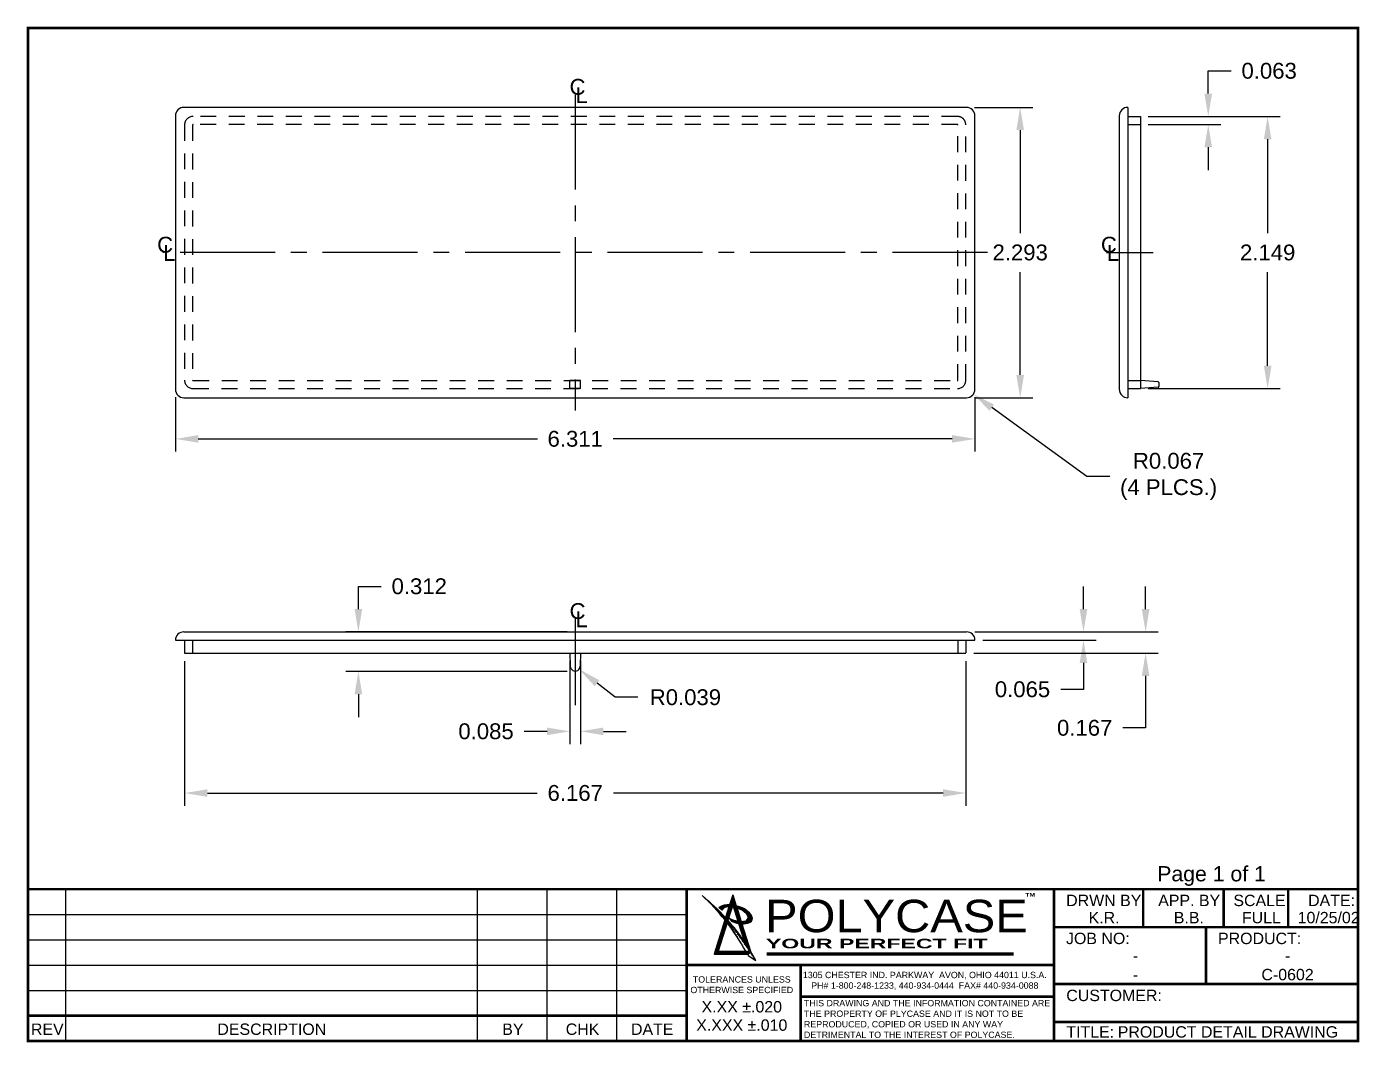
# Model space of a CAD drawing. Extents: x -16.3 to 14.4, y 0 to 67.8.
# Drawn here: x -0.01 to 10.51, y -0.01 to 8.01 of the extents above; entities that cross this region are included whole.
import ezdxf
from ezdxf.enums import TextEntityAlignment as Align

# ---------------------------------------------------------------- set-up
doc = ezdxf.new("R2010")
doc.units = 0
doc.header["$MEASUREMENT"] = 0
doc.header["$PDMODE"] = 34
doc.header["$PDSIZE"] = 0.005
doc.linetypes.add('CENTER2', pattern=[1.125, 0.75, -0.125, 0.125, -0.125])
doc.linetypes.add('HIDDEN2', pattern=[0.1875, 0.125, -0.0625])
doc.layers.get('0').update_dxf_attribs({"linetype": 'CONTINUOUS'})
doc.layers.get('DEFPOINTS').update_dxf_attribs({"linetype": 'CONTINUOUS'})
doc.layers.add('C0602', color=14, linetype='CONTINUOUS')
doc.styles.add('ROMANS', font='romab___.ttf', dxfattribs={"height": 0.125})
doc.styles.add('SANSSERIFBOLDOBLIQUE', font='sasbo___.pfb', dxfattribs={"width": 1.075, "height": 0.125})
doc.styles.get("Standard").update_dxf_attribs({"font": 'ARIAL.TTF'})
doc.dimstyles.get("Standard").update_dxf_attribs({"dimtxt": 0.125, "dimasz": 0.18, "dimexe": 0.1, "dimexo": 0.0625, "dimgap": 0.09, "dimtad": 0, "dimtih": 1, "dimtoh": 1, "dimdec": 3, "dimzin": 0, "dimtxsty": 'STANDARD', "dimcen": 0.03, "dimclrd": 1, "dimclre": 1, "dimclrt": 4, "dimaunit": 1, "dimazin": 3, "dimtfac": 1, "dimtdec": 1, "dimtofl": 0, "dimtmove": 0, "dimatfit": 3, "dimtolj": 1, "dimtzin": 0})
doc.dimstyles.new('STANDARD$4', dxfattribs={"dimtxt": 0.125, "dimasz": 0.18, "dimexe": 0.1, "dimexo": 0.0625, "dimgap": 0.09, "dimtad": 0, "dimtih": 1, "dimtoh": 1, "dimdec": 3, "dimzin": 0, "dimtxsty": 'STANDARD', "dimcen": 0, "dimclrd": 1, "dimclre": 1, "dimclrt": 4, "dimaunit": 1, "dimazin": 3, "dimtfac": 1, "dimtdec": 1, "dimtofl": 0, "dimtmove": 0, "dimatfit": 3, "dimtolj": 1, "dimtzin": 0})
pattern_1 = [(45, (-3.289467215457913, -3.001277648028758), (-0.004010623720622011, 0.00401062372062201), []), (135, (-3.289467215457913, -3.001277648028758), (-0.004010623720622011, -0.00401062372062201), [])]

# ---------------------------------------------------------------- blocks, each defined once
blk = doc.blocks.new('REVGRID')
at = {"color": 14}
for p, q in [((-5.199999999999999, 0.9999999999999964), (0, 0.999999999999985)), ((-5.199999999999999, 0.7999999999999964), (0, 0.799999999999985)), ((-5.199999999999999, 0.5999999999999965), (0, 0.5999999999999849)), ((-5.199999999999999, 0.3999999999999975), (0, 0.3999999999999889))]:
    blk.add_line(p, q, dxfattribs=at)
at = {"color": 14, "const_width": 0.02}
for points in [[(-5.199999999999999, 2.260827159164536e-15), (-5.199999999999999, 1.199999999999998), (0, 1.199999999999986)], [(-5.199999999999999, 0.199999999999998), (0, 0.1999999999999864)]]:
    blk.add_lwpolyline(points, dxfattribs=at)
at = {"color": 14}
for points in [[(-4.899999999999999, -8.751197466336236e-15), (-4.899999999999999, 1.199999999999994)], [(-1.650000000000002, -1.603535960995754e-14), (-1.650000000000002, 1.19999999999998)], [(-1.100000000000001, -1.069023973997169e-14), (-1.100000000000001, 1.199999999999985)], [(-0.5500000000000007, -5.345119869985847e-15), (-0.5500000000000007, 1.19999999999999)]]:
    blk.add_lwpolyline(points, dxfattribs=at)
at = {"color": 4}
for s, p in [('REV', (-5.047008019468714, 0.04879712905270415)), ('DESCRIPTION', (-3.275000000000001, 0.04879712905270903)), ('BY', (-1.372008019468716, 0.04879712905268965)), ('CHK', (-0.8220080194687149, 0.04879712905269499)), ('DATE', (-0.2720080194687142, 0.04879712905270033))]:
    blk.add_text(s, height=0.09, dxfattribs=at).set_placement(p, align=Align.CENTER)
blk = doc.blocks.new('POLYCASELOGO')
h = blk.add_hatch()
h.set_pattern_fill('ANSI37', color=5, scale=0.04537502767423113, style=0)
h.set_pattern_definition(pattern_1)
edge = h.paths.add_edge_path()
edge.add_line((0.242103905929854, 0.3745990803766492), (0.2364303266177767, 0.3565600076920994))
edge.add_arc((-1.139045076030751, -0.7417938831336617), 1.760202787403547, 38.60830081639222, 47.20214679696134)
edge.add_arc((-1.00428210226392, -0.7579618759779727), 1.684093940752742, 42.26066816546859, 50.942695558213074, ccw=False)
h = blk.add_hatch()
h.set_pattern_fill('ANSI37', color=5, scale=0.04537502767423113, style=0)
h.set_pattern_definition(pattern_1)
h.paths.add_polyline_path([(0.2988611570693607, 0.5550580327176515), (0.3265929222653323, 0.4668852408125268), (0.3323589335387709, 0.4485522818918408), (0.3647966485473173, 0.3454169828903062), (0.3706002871579663, 0.3269643883333746), (0.3444315302060073, 0.329508059785395), (0.3387660844240354, 0.3475212720152516), (0.2988611570693607, 0.4743984769378056), (0.260867837046721, 0.3535992030196624), (0.254542153127181, 0.3334867720960002), (0.2364303266177767, 0.3565600076920994), (0.242103905929854, 0.3745990803766492), (0.2689368903660245, 0.4599142103788427), (0.2739367623135447, 0.4758112391350586)])
h = blk.add_hatch()
h.set_pattern_fill('ANSI37', color=5, scale=0.04537502767423113, style=0)
h.set_pattern_definition(pattern_1)
edge = h.paths.add_edge_path()
edge.add_line((0.2739367623135447, 0.4758112391350586), (0.2689368903660245, 0.4599142103788425))
edge.add_arc((0.261484399686907, 0.4001510777290509), 0.0602260046943093, 82.89188209876457, 145.8760929220745)
edge.add_line((0.2116277271373637, 0.4339369304447462), (0.1901760796845497, 0.4553973803790767))
edge.add_arc((0.2578538046943688, 0.3597543333174436), 0.1171659801893835, 82.11030206126168, 125.2835062629928, ccw=False)
h = blk.add_hatch()
h.set_pattern_fill('ANSI37', color=5, scale=0.04537502767423113, style=0)
h.set_pattern_definition(pattern_1)
edge = h.paths.add_edge_path()
edge.add_arc((0.2931730151761709, 0.2945838597867372), 0.1588767169960905, 44.89452214437227, 75.72101642693887)
edge.add_line((0.3323589335387709, 0.4485522818918408), (0.3265929222653341, 0.4668852408125281))
edge.add_arc((0.2969666889642948, 0.2837087256641109), 0.1855568629868643, 38.7885846986909, 80.81276779743712, ccw=False)
edge.add_arc((0.391360930001218, 0.3614695140686965), 0.06328420656278964, 6.40177956177962, 37.44986261357258, ccw=False)
edge.add_arc((0.4168553866870788, 0.3701236067504183), 0.03742926284571501, 284.5083814713476, 357.5532058373056, ccw=False)
edge.add_arc((0.3842397376361806, 0.451177177154813), 0.1245798445307902, 266.51028920913245, 289.6986390132053, ccw=False)
edge.add_arc((0.3785106583832878, 0.5442257936888897), 0.2174053638482186, 267.91481248605487, 269.5113822968288, ccw=False)
edge.add_line((0.3706002871579663, 0.3269643883333746), (0.3647966485473173, 0.345416982890306))
edge.add_arc((0.368138231815232, 0.5488074975796167), 0.2034179629342476, 269.0587496435968, 275.3152451116762)
edge.add_arc((0.3887432458373095, 0.3774800182460609), 0.03126545254920601, 266.7706331822097, 394.9895392417837)
edge.add_arc((0.3624406169004164, 0.364725498726969), 0.06030610237853795, 30.58307632047513, 44.13489854844379)
h = blk.add_hatch()
h.set_pattern_fill('ANSI37', color=5, scale=0.04537502767423113, style=0)
h.set_pattern_definition(pattern_1)
h.paths.add_polyline_path([(0.1843723433461602, 0.1103827615101878), (0.4011201161180544, 0.1103827615101878), (0.4142638285818254, 0.08618274675059645), (0.15139231712811, 0.08618274675059645), (0.2364303266177767, 0.3565600076920994), (0.254542153127181, 0.3334867720960002)])
h = blk.add_hatch()
h.set_pattern_fill('ANSI37', color=5, scale=0.04537502767423113, style=0)
h.set_pattern_definition(pattern_1)
edge = h.paths.add_edge_path()
edge.add_line((0.3444315302060073, 0.329508059785395), (0.3706002871579646, 0.3269643883333757))
edge.add_arc((-1.00428210226392, -0.7579618759779727), 1.684093940752742, 34.18447411692975, 41.30254825040066)
edge.add_arc((-1.139045076030751, -0.7417938831336617), 1.760202787403547, 28.95584779356306, 37.65348787016843)
edge.add_line((0.3444315302060073, 0.329508059785395), (0.3888557381376909, 0.1882618602077355))
edge.add_line((0.3706002871579663, 0.3269643883333746), (0.4387571520870335, 0.1102605100973615))
edge.add_line((0.254542153127181, 0.3334867720960002), (0.2608678370467192, 0.3535992030196624))
edge.add_arc((-1.00428210226392, -0.7579618759779727), 1.684093940752742, 28.16790426947594, 31.0385927564772)
edge.add_line((0.4198612308673102, 0.07559524029327669), (0.4803612677662858, 0.03702646677018029))
edge.add_arc((-1.139045076030751, -0.7417938831336617), 1.760202787403547, 27.66959516185725, 28.05942494817616)
edge.add_line((0.4011201161180544, 0.1103827615101878), (0.4142638285818254, 0.08618274675059734))
h = blk.add_hatch()
h.set_pattern_fill('ANSI37', color=5, scale=0.04537502767423113, style=0)
h.set_pattern_definition(pattern_1)
edge = h.paths.add_edge_path()
edge.add_arc((0.368138231815232, 0.5488074975796167), 0.2034179629342476, 241.2725538880669, 261.6978642764232)
edge.add_line((0.3387660844240354, 0.3475212720152516), (0.3444315302060073, 0.3295080597853945))
edge.add_arc((0.3785106583832878, 0.5442257936888897), 0.2174053638482186, 245.8145822050117, 260.98147190820043, ccw=False)
edge.add_line((0.2894416637327222, 0.3459033128101137), (0.2703666862890426, 0.3704270263117728))
at = {"color": 5}
for p, q in [((0.2988611570693607, 0.5550580327176551), (0.2739367623135447, 0.4758112391350604)), ((0.2988611570693607, 0.5550580327176551), (0.3265929222653288, 0.4668852408125286)), ((0.2689368903660263, 0.4599142103788427), (0.242103905929854, 0.374599080376651)), ((0.2988611570693607, 0.4743984769378056), (0.2608678370467192, 0.3535992030196642)), ((0.2988611570693607, 0.4743984769378056), (0.3387660844240354, 0.3475212720152516)), ((0.3323589335387691, 0.4485522818918408), (0.3647966485473173, 0.3454169828903062)), ((0.236430326617775, 0.3565600076921012), (0.15139231712811, 0.08618274675059823)), ((0.254542153127181, 0.333486772096002), (0.1843723433461602, 0.1103827615101896)), ((0.3444315302060073, 0.329508059785395), (0.3888557381376909, 0.1882618602077368)), ((0.3706002871579646, 0.3269643883333746), (0.4387571520870335, 0.1102605100973619)), ((0.1843723433461602, 0.1103827615101896), (0.4011201161180544, 0.1103827615101896)), ((0.4011201161180526, 0.1103827615101896), (0.4142638285818254, 0.08618274675059823)), ((0.15139231712811, 0.08618274675059823), (0.4142638285818254, 0.08618274675059823)), ((0.4198612308673102, 0.07559524029327847), (0.4803612677662858, 0.03702646677018073))]:
    blk.add_line(p, q, dxfattribs=at)
at = {"color": 5, "linetype": 'CONTINUOUS'}
for p, q in [((0.2116277271373619, 0.4339369304447498), (0.190176079684548, 0.4553973803790772)), ((0.2703666862890408, 0.3704270263117717), (0.2894416637327204, 0.3459033128101137))]:
    blk.add_line(p, q, dxfattribs=at)
at = {"color": 5, "const_width": 0.02837043658800937}
blk.add_lwpolyline([(0.5653711824815968, 0.0874383236000913), (2.515371182481596, 0.0874383236000913)], dxfattribs=at)
at = {"color": 5}
for centre, radius, start, end in [((-1.139045076030751, -0.7417938831336599), 1.760202787403547, 38.60830081639222, 47.20214679696134), ((-1.00428210226392, -0.7579618759779709), 1.684093940752742, 42.26066816546867, 50.94269555821311), ((-1.139045076030751, -0.7417938831336599), 1.760202787403547, 28.95584779356306, 37.65348787016843), ((-1.00428210226392, -0.7579618759779709), 1.684093940752742, 34.18447411692975, 41.30254825040066), ((-1.00428210226392, -0.7579618759779709), 1.684093940752742, 28.16790426947594, 31.0385927564772), ((-1.139045076030751, -0.7417938831336599), 1.760202787403547, 27.66959516185725, 28.05942494817616)]:
    blk.add_arc(centre, radius, start, end, dxfattribs=at)
at = {"color": 5, "linetype": 'CONTINUOUS'}
for centre, radius, start, end in [((0.2578538046943688, 0.3597543333174453), 0.1171659801893835, 82.1103020612617, 125.2835062629928), ((0.2614843996869052, 0.4001510777290544), 0.0602260046943093, 82.89188209876457, 145.8760929220745), ((0.296966688964293, 0.2837087256641126), 0.1855568629868643, 38.78858469869091, 80.81276779743709), ((0.2931730151761673, 0.294583859786739), 0.1588767169960905, 44.89452214437227, 75.72101642693887), ((0.368138231815232, 0.5488074975796184), 0.2034179629342476, 241.2725538880669, 261.6978642764232), ((0.3785106583832878, 0.5442257936888932), 0.2174053638482186, 245.8145822050117, 260.9814719082004), ((0.368138231815232, 0.5488074975796184), 0.2034179629342476, 269.0587496435968, 275.3152451116762), ((0.3785106583832878, 0.5442257936888932), 0.2174053638482186, 267.9148124860549, 269.5113822968288), ((0.3842397376361806, 0.451177177154813), 0.1245798445307902, 266.5102892091325, 289.6986390132053), ((0.3887432458373095, 0.3774800182460627), 0.03126545254920601, 266.7706331822097, 34.98953924178367), ((0.3624406169004164, 0.3647254987269708), 0.06030610237853795, 30.58307632047513, 44.13489854844379), ((0.416855386687077, 0.3701236067504201), 0.03742926284571501, 284.5083814713477, 357.5532058373056), ((0.391360930001218, 0.3614695140686965), 0.06328420656278964, 6.401779561779608, 37.44986261357258)]:
    blk.add_arc(centre, radius, start, end, dxfattribs=at)
at = {"color": 5, "style": 'ROMANS'}
for s, height, width, p in [('TM', 0.02837043658800937, 1.4, (2.608221457526556, 0.5412305374466282)), ('YOUR PERFECT FIT', 0.075654497568025, 1.8, (0.5605156599830234, 0.1323139789410757))]:
    blk.add_text(s, height=height, dxfattribs=dict(at, width=width)).set_placement(p)
at = {"color": 5, "linetype": 'CONTINUOUS', "style": 'SANSSERIFBOLDOBLIQUE', "width": 1.075}
blk.add_text('POLYCASE', height=0.2560714469563737, dxfattribs=at).set_placement((0.5543786009275298, 0.2596875577735744))
blk = doc.blocks.new('TITLEBLK')
at = {"color": 14, "const_width": 0.02}
for points in [[(-5.300000000000001, 1.199999999999999), (-1.77635683940025e-15, 1.199999999999999)], [(-2.4, -4.85722573273506e-17), (-2.4, 1.199999999999999)], [(-1.696920455791686, 0.9000000000000005), (-1.696920455791686, 1.199999999999999)], [(-1.061094862898864, 0.9000000000000005), (-1.061094862898864, 1.199999999999999)], [(-0.5514636739491809, 0.9000000000000005), (-0.5514636739491809, 1.199999999999999)], [(-2.4, 0.9000000000000005), (-1.77635683940025e-15, 0.9000000000000005)], [(-1.200000000000001, 0.4499999999999997), (-1.200000000000001, 0.9000000000000005)], [(-5.300000000000001, 0.5999999999999996), (-2.4, 0.5999999999999996)], [(-4.4, 1.963490134371249e-16), (-4.4, 0.5999999999999996)], [(-2.4, 0.4499999999999997), (-1.77635683940025e-15, 0.4499999999999997)], [(-4.4, 0.3499999999999996), (-2.4, 0.3499999999999996)], [(-2.4, 0.149999999999999), (-1.77635683940025e-15, 0.149999999999999)]]:
    blk.add_lwpolyline(points, dxfattribs=at)
at = {"color": 14}
blk.add_lwpolyline([(-5.300000000000001, 3.065635852811387e-16, 0.02, 0.02, 0), (-5.300000000000001, 1.2, 0.02, 0.02, 0)], format="xyseb", dxfattribs=at)
blk.add_blockref('POLYCASELOGO', (-5.234970677598698, 0.5999999999999995))
at = {"color": 4}
for s, p in [('DRWN BY', (-2.304227624677978, 1.065703165605704)), ('APP. BY', (-1.577711282463071, 1.065703165605704)), ('JOB NO:', (-2.305458981304664, 0.7657031656057035)), ('PRODUCT:', (-1.105458981304665, 0.7657031656057035)), ('CUSTOMER:', (-2.303074675751724, 0.3157031656057045)), ('TITLE:', (-2.303074675751724, 0.02737237064965315))]:
    blk.add_text(s, height=0.09, dxfattribs=at).set_placement(p)
for s, p in [('SCALE:', (-0.7605527029843557, 1.065703165605704)), ('DATE:', (-0.2093672737520293, 1.065703165605704))]:
    blk.add_text(s, height=0.09, dxfattribs=at).set_placement(p, align=Align.CENTER)
at = {"char_height": 0.05}
for s, insert, width, attachment_point in [('{\\C4;1305 CHESTER IND. PARKWAY  AVON, OHIO 44011 U.S.A.\\PPH# 1-800-248-1233, 440-934-0444  FAX# 440-934-0088}', (-3.420035318937893, 0.4756805368882858), 2, 5), ('\\C4;TOLERANCES UNLESS\\POTHERWISE SPECIFIED', (-4.864869884348966, 0.4448402454957233), 1.242, 5), ('\\C4;THIS DRAWING AND THE INFORMATION CONTAINED ARE THE PROPERTY OF PLYCASE AND IT IS NOT TO BE REPRODUCED, COPIED OR USED IN ANY WAY DETRIMENTAL TO THE INTEREST OF POLYCASE.', (-4.374358606929242, 0.3247194075175938), 2, 1)]:
    blk.add_mtext(s, dxfattribs=dict(at, insert=insert, width=width, attachment_point=attachment_point))
at = {"color": 4, "flags": 8}
for tag, height, p in [('PAGES', 0.12, (-1.156688840678068, 1.321252546324117)), ('DRWN_BY', 0.09, (-2.00514906857391, 0.9750000000000002)), ('APPRV_BY', 0.09, (-1.335696500023342, 0.9750000000000002)), ('SCALE', 0.09, (-0.7629681091020899, 0.9750000000000002)), ('DATE', 0.09, (-0.2324206776526587, 0.9750000000000002)), ('JOB_NUMBER', 0.09, (-1.756688840678068, 0.6749999999999997)), ('PRODUCT', 0.09, (-0.5566888406780688, 0.6749999999999997)), ('JOB_NUMBER', 0.09, (-1.756688840678068, 0.5249999999999998)), ('PRODUCT', 0.09, (-0.5566888406780688, 0.5249999999999998))]:
    blk.add_attdef(tag, text='', height=height, dxfattribs=at).set_placement(p, align=Align.MIDDLE_CENTER)
for p in [(-4.864869884348966, 0.226026458281394), (-4.864869884348966, 0.08144937779026208)]:
    blk.add_attdef('TOLERANCE', text='', height=0.09, dxfattribs=at).set_placement(p, align=Align.CENTER)
for tag, p in [('CUSTOMER_NAME', (-2.299397734766416, 0.1965997167108784)), ('DRAWING_TITLE', (-1.896803912600209, 0.02737237064965315))]:
    blk.add_attdef(tag, p, '', height=0.09, dxfattribs=at)
blk = doc.blocks.new('CL')
at = {"color": 4}
for s, p in [('C', (-0.04464878468408173, -0.0006419411893219262)), ('L', (0.002336054786187702, -0.06580930262576601))]:
    blk.add_text(s, height=0.125, dxfattribs=at).set_placement(p)
blk = doc.blocks.new('*D5')
at = {"layer": 'C0602', "color": 1}
for p, q in [((1.164662314686794, 5.084324420009288), (1.164662314686794, 4.654859494128091)), ((7.475662314686793, 5.084324420009288), (7.475662314686793, 4.654859494128091)), ((1.344662314686794, 4.754859494128091), (4.021473706228404, 4.754859494128091)), ((7.295662314686793, 4.754859494128091), (4.618850923145184, 4.754859494128091))]:
    blk.add_line(p, q, dxfattribs=at)
for points in [[(1.344662314686794, 4.784859494128091), (1.344662314686794, 4.724859494128091), (1.164662314686794, 4.754859494128091)], [(7.295662314686793, 4.784859494128091), (7.295662314686793, 4.724859494128091), (7.475662314686793, 4.754859494128091)]]:
    blk.add_solid(points, dxfattribs=at)
at = {"layer": 'DEFPOINTS', "color": 0}
for p in [(1.164662314686794, 5.146824420009288), (7.475662314686793, 5.146824420009288), (7.475662314686793, 4.754859494128091)]:
    blk.add_point(p, dxfattribs=at)
at = {"layer": 'C0602', "color": 4, "insert": (4.320162314686794, 4.754859494128091), "char_height": 0.125, "attachment_point": 5}
blk.add_mtext('\\A1;6.311', dxfattribs=at)
blk = doc.blocks.new('*D6')
at = {"layer": 'C0602', "color": 1}
for p, q in [((7.471162314686794, 7.372824420009287), (7.932790164199097, 7.372824420009287)), ((7.832790164199097, 7.192824420009288), (7.832790164199097, 6.380188676489506)), ((7.832790164199096, 5.259824420009288), (7.832790164199097, 6.07246016352907)), ((7.471162314686792, 5.079824420009288), (7.932790164199096, 5.079824420009288))]:
    blk.add_line(p, q, dxfattribs=at)
for points in [[(7.802790164199097, 7.192824420009288), (7.862790164199097, 7.192824420009288), (7.832790164199097, 7.372824420009287)], [(7.802790164199096, 5.259824420009288), (7.862790164199096, 5.259824420009288), (7.832790164199096, 5.079824420009288)]]:
    blk.add_solid(points, dxfattribs=at)
at = {"layer": 'DEFPOINTS', "color": 0}
for p in [(7.408662314686794, 7.372824420009287), (7.408662314686792, 5.079824420009288), (7.832790164199096, 5.079824420009288)]:
    blk.add_point(p, dxfattribs=at)
at = {"layer": 'C0602', "color": 4, "insert": (7.832790164199095, 6.226324420009289), "char_height": 0.125, "attachment_point": 5}
blk.add_mtext('\\A1;2.293', dxfattribs=at)
blk = doc.blocks.new('*D7')
at = {"layer": 'C0602', "color": 1}
for p, q in [((8.84405047978498, 7.300824420009288), (9.886229214632577, 7.300824420009288)), ((9.786229214632577, 7.120824420009289), (9.786229214632577, 6.380146043474499)), ((9.786229214632577, 5.331824420009287), (9.786229214632577, 6.072502796544076)), ((8.84405047978498, 5.151824420009287), (9.886229214632577, 5.151824420009287))]:
    blk.add_line(p, q, dxfattribs=at)
for points in [[(9.756229214632578, 7.120824420009289), (9.816229214632576, 7.120824420009289), (9.786229214632577, 7.300824420009288)], [(9.756229214632578, 5.331824420009287), (9.816229214632576, 5.331824420009287), (9.786229214632577, 5.151824420009287)]]:
    blk.add_solid(points, dxfattribs=at)
at = {"layer": 'DEFPOINTS', "color": 0}
for p in [(8.78155047978498, 7.300824420009288), (8.78155047978498, 5.151824420009287), (9.786229214632577, 5.151824420009287)]:
    blk.add_point(p, dxfattribs=at)
at = {"layer": 'C0602', "color": 4, "insert": (9.786229214632575, 6.226324420009289), "char_height": 0.125, "attachment_point": 5}
blk.add_mtext('\\A1;2.149', dxfattribs=at)
blk = doc.blocks.new('*D8')
at = {"layer": 'C0602', "color": 1}
for p, q in [((9.317192693819095, 7.480824420009288), (9.317192693819095, 7.660824420009289)), ((9.317192693819095, 7.660824420009289), (9.497192693819095, 7.660824420009289)), ((8.84405047978498, 7.300824420009288), (9.417192693819095, 7.300824420009288)), ((8.84405047978498, 7.237824420009285), (9.417192693819095, 7.237824420009285)), ((9.317192693819095, 7.057824420009285), (9.317192693819095, 6.877824420009285))]:
    blk.add_line(p, q, dxfattribs=at)
for points in [[(9.287192693819096, 7.480824420009288), (9.347192693819094, 7.480824420009288), (9.317192693819095, 7.300824420009288)], [(9.287192693819096, 7.057824420009285), (9.347192693819094, 7.057824420009285), (9.317192693819095, 7.237824420009285)]]:
    blk.add_solid(points, dxfattribs=at)
at = {"layer": 'DEFPOINTS', "color": 0}
for p in [(8.78155047978498, 7.300824420009288), (9.317192693819095, 7.300824420009288), (8.78155047978498, 7.237824420009285)]:
    blk.add_point(p, dxfattribs=at)
at = {"layer": 'C0602', "color": 4, "insert": (9.798098219057838, 7.660824420009289), "char_height": 0.125, "attachment_point": 5}
blk.add_mtext('\\A1;0.063', dxfattribs=at)
blk = doc.blocks.new('*D9')
at = {"layer": 'C0602', "color": 1}
for p, q in [((1.236662314686794, 3.000988457861459), (1.236662314686794, 1.858559864362709)), ((7.403662314686792, 3.000988457861459), (7.403662314686792, 1.858559864362709)), ((1.416662314686794, 1.958559864362709), (4.018915725327993, 1.958559864362709)), ((7.223662314686792, 1.958559864362709), (4.621408904045593, 1.958559864362709))]:
    blk.add_line(p, q, dxfattribs=at)
for points in [[(1.416662314686794, 1.988559864362709), (1.416662314686794, 1.928559864362709), (1.236662314686794, 1.958559864362709)], [(7.223662314686792, 1.988559864362709), (7.223662314686792, 1.928559864362709), (7.403662314686792, 1.958559864362709)]]:
    blk.add_solid(points, dxfattribs=at)
at = {"layer": 'DEFPOINTS', "color": 0}
for p in [(1.236662314686794, 3.063488457861459), (7.403662314686792, 3.063488457861459), (1.236662314686794, 1.958559864362709)]:
    blk.add_point(p, dxfattribs=at)
at = {"layer": 'C0602', "color": 4, "insert": (4.320162314686793, 1.958559864362709), "char_height": 0.125, "attachment_point": 5}
blk.add_mtext('\\A1;6.167', dxfattribs=at)
blk = doc.blocks.new('*D10')
at = {"layer": 'C0602', "color": 1}
for p, q in [((4.277662314686792, 3.003988457861459), (4.277662314686792, 2.345540743845782)), ((4.362662314686793, 3.003988457861459), (4.362662314686793, 2.345540743845782)), ((4.097662314686793, 2.445540743845783), (3.917662314686793, 2.445540743845783)), ((4.542662314686793, 2.445540743845783), (4.722662314686794, 2.445540743845783))]:
    blk.add_line(p, q, dxfattribs=at)
for points in [[(4.097662314686793, 2.475540743845782), (4.097662314686793, 2.415540743845783), (4.277662314686792, 2.445540743845783)], [(4.542662314686793, 2.475540743845782), (4.542662314686793, 2.415540743845783), (4.362662314686793, 2.445540743845783)]]:
    blk.add_solid(points, dxfattribs=at)
at = {"layer": 'DEFPOINTS', "color": 0}
for p in [(4.277662314686792, 3.066488457861459), (4.362662314686793, 3.066488457861459), (4.277662314686792, 2.445540743845783)]:
    blk.add_point(p, dxfattribs=at)
at = {"layer": 'C0602', "color": 4, "insert": (3.616287826282973, 2.445540743845783), "char_height": 0.125, "attachment_point": 5}
blk.add_mtext('\\A1;0.085', dxfattribs=at)
blk = doc.blocks.new('*D11')
at = {"layer": 'C0602', "color": 1}
for p, q in [((4.634352791072356, 2.714550773582264), (4.492612726537516, 2.825500104836037)), ((4.814352791072356, 2.714550773582264), (4.634352791072356, 2.714550773582264))]:
    blk.add_line(p, q, dxfattribs=at)
blk.add_solid([(4.511104281746478, 2.849123448925177), (4.474121171328553, 2.801876760746896), (4.350872662002676, 2.936449436089809)], dxfattribs=at)
at = {"layer": 'DEFPOINTS', "color": 0}
for p in [(4.320162314686796, 2.960488457861457), (4.350872662002676, 2.936449436089809)]:
    blk.add_point(p, dxfattribs=at)
at = {"layer": 'C0602', "color": 4, "insert": (5.190164523678086, 2.714550773582264), "char_height": 0.125, "attachment_point": 5}
blk.add_mtext('\\A1;R0.039', dxfattribs=at)
blk = doc.blocks.new('*D12')
at = {"layer": 'C0602', "color": 1}
for p, q in [((2.608664393226764, 3.410488457861459), (2.608664393226764, 3.590488457861459)), ((2.608664393226764, 3.590488457861459), (2.788664393226764, 3.590488457861459)), ((4.257662314686794, 3.230488457861458), (2.508664393226764, 3.230488457861459)), ((4.257662314686791, 2.918488457861458), (2.508664393226764, 2.918488457861459)), ((2.608664393226764, 2.738488457861459), (2.608664393226764, 2.558488457861459))]:
    blk.add_line(p, q, dxfattribs=at)
for points in [[(2.578664393226764, 3.410488457861459), (2.638664393226764, 3.410488457861459), (2.608664393226764, 3.230488457861459)], [(2.578664393226764, 2.738488457861459), (2.638664393226763, 2.738488457861459), (2.608664393226764, 2.918488457861459)]]:
    blk.add_solid(points, dxfattribs=at)
at = {"layer": 'DEFPOINTS', "color": 0}
for p in [(2.608664393226764, 3.230488457861459), (4.320162314686794, 3.230488457861458), (4.320162314686791, 2.918488457861458)]:
    blk.add_point(p, dxfattribs=at)
at = {"layer": 'C0602', "color": 4, "insert": (3.088930423240406, 3.590488457861459), "char_height": 0.125, "attachment_point": 5}
blk.add_mtext('\\A1;0.312', dxfattribs=at)
blk = doc.blocks.new('*D13')
at = {"layer": 'C0602', "color": 1}
for p, q in [((8.359318707467914, 4.459130949767515), (7.608789284656886, 5.002054962282219)), ((8.539318707467917, 4.459130949767515), (8.359318707467914, 4.459130949767515))]:
    blk.add_line(p, q, dxfattribs=at)
blk.add_solid([(7.626372619603494, 5.026361881711783), (7.591205949710277, 4.977748042852654), (7.462947768079495, 5.10755497196187)], dxfattribs=at)
at = {"layer": 'DEFPOINTS', "color": 0}
for p in [(7.408662314686803, 5.146824420009294), (7.462947768079495, 5.10755497196187)]:
    blk.add_point(p, dxfattribs=at)
at = {"layer": 'C0602', "color": 4, "insert": (9.004190808422896, 4.459130949767515), "char_height": 0.125, "attachment_point": 5}
blk.add_mtext('\\A1;R0.067\\P(4 PLCS.)', dxfattribs=at)
blk = doc.blocks.new('*D14')
at = {"layer": 'C0602', "color": 1}
for p, q in [((8.332338245982196, 3.410673951040002), (8.332338245982196, 3.590673951040002)), ((7.475964691613123, 3.230673951040002), (8.432338245982196, 3.230673951040002)), ((7.53815485158457, 3.165488457861459), (8.432338245982196, 3.165488457861459)), ((8.332338245982196, 2.985488457861459), (8.332338245982196, 2.777334141523438)), ((8.332338245982196, 2.777334141523438), (8.152338245982197, 2.777334141523438))]:
    blk.add_line(p, q, dxfattribs=at)
for points in [[(8.302338245982197, 3.410673951040002), (8.362338245982196, 3.410673951040002), (8.332338245982196, 3.230673951040002)], [(8.302338245982197, 2.985488457861459), (8.362338245982196, 2.985488457861459), (8.332338245982196, 3.165488457861459)]]:
    blk.add_solid(points, dxfattribs=at)
at = {"layer": 'DEFPOINTS', "color": 0}
for p in [(7.413464691613123, 3.230673951040002), (7.47565485158457, 3.165488457861459), (8.332338245982196, 3.230673951040002)]:
    blk.add_point(p, dxfattribs=at)
at = {"layer": 'C0602', "color": 4, "insert": (7.850963757578377, 2.77733414152344), "char_height": 0.125, "attachment_point": 5}
blk.add_mtext('\\A1;0.065', dxfattribs=at)
blk = doc.blocks.new('*D15')
at = {"layer": 'C0602', "color": 1}
for p, q in [((8.82278723945454, 3.410673951040002), (8.82278723945454, 3.590673951040002)), ((7.475964691613123, 3.230673951040002), (8.92278723945454, 3.230673951040002)), ((7.466162314686791, 3.063488457861459), (8.92278723945454, 3.063488457861459)), ((8.82278723945454, 2.883488457861458), (8.82278723945454, 2.472923499886472)), ((8.82278723945454, 2.472923499886472), (8.64278723945454, 2.472923499886472))]:
    blk.add_line(p, q, dxfattribs=at)
for points in [[(8.79278723945454, 3.410673951040002), (8.852787239454539, 3.410673951040002), (8.82278723945454, 3.230673951040002)], [(8.79278723945454, 2.883488457861458), (8.852787239454539, 2.883488457861458), (8.82278723945454, 3.063488457861459)]]:
    blk.add_solid(points, dxfattribs=at)
at = {"layer": 'DEFPOINTS', "color": 0}
for p in [(7.413464691613123, 3.230673951040002), (8.82278723945454, 3.230673951040002), (7.403662314686791, 3.063488457861459)]:
    blk.add_point(p, dxfattribs=at)
at = {"layer": 'C0602', "color": 4, "insert": (8.341881714215795, 2.472923499886473), "char_height": 0.125, "attachment_point": 5}
blk.add_mtext('\\A1;0.167', dxfattribs=at)

msp = doc.modelspace()

# ---------------------------------------------------------------- linework, layer by layer
at = {"color": 14, "const_width": 0.02}
msp.add_lwpolyline([(0, 0), (10.5, -2.567390744445674e-15), (10.5, 7.999999999999997), (-1.720845688168993e-15, 7.999999999999999)], close=True, dxfattribs=at)
at = {"layer": 'C0602', "color": 1, "linetype": 'CENTER2'}
for p, q in [((4.320162314686794, 7.472824420009287), (4.320162314686793, 4.979824420009288)), ((7.575662314686793, 6.226324420009288), (1.064662314686794, 6.226324420009288)), ((8.514550479784981, 6.226324420009288), (8.88155047978498, 6.226324420009288)), ((4.320162314686795, 3.333488457861459), (4.32016231468679, 2.653488457861458))]:
    msp.add_line(p, q, dxfattribs=at)
at = {"layer": 'C0602'}
for p, q in [((8.681550479784981, 7.372824420009287), (8.68255047978498, 7.372824420009287)), ((8.68255047978498, 7.372816956907063), (8.68255047978498, 5.079831883111511)), ((8.614550479784981, 7.305824420009286), (8.614550479784981, 5.146824420009288)), ((8.68255047978498, 7.300824420009287), (8.78155047978498, 7.300824420009287)), ((8.78155047978498, 7.300824420009288), (8.78155047978498, 5.151824420009287)), ((4.362662314686793, 5.214824420009288), (4.277662314686792, 5.214824420009289)), ((8.922912540498213, 5.20456114710819), (8.78155047978498, 5.214824420009288)), ((8.92293422067858, 5.162707464066433), (8.78155047978498, 5.151824420009287)), ((8.92755047978498, 5.19957427313345), (8.92755047978498, 5.167692716610344)), ((4.362662314686793, 5.151824420009286), (4.277662314686792, 5.151824420009287)), ((8.681550479784981, 5.079824420009288), (8.68255047978498, 5.079824420009289)), ((8.68255047978498, 5.151824420009287), (8.78155047978498, 5.151824420009287)), ((1.164669777789017, 3.165488457861458), (7.47565485158457, 3.165488457861459)), ((1.231662314686794, 3.230488457861459), (7.408662314686793, 3.230488457861458)), ((1.236662314686794, 3.165488457861458), (1.236662314686794, 3.063488457861459)), ((7.403662314686791, 3.165488457861458), (7.403662314686792, 3.066488457861459)), ((1.236662314686794, 3.063488457861459), (7.403662314686791, 3.063488457861459)), ((4.277662314686792, 3.066488457861459), (4.281162314686793, 2.960488457861459)), ((4.362662314686793, 3.066488457861459), (4.359162314686793, 2.960488457861459))]:
    msp.add_line(p, q, dxfattribs=at)
at = {"layer": 'C0602', "color": 4, "linetype": 'HIDDEN2'}
for p, q in [((8.68255047978498, 7.237824420009285), (8.78155047978498, 7.237824420009285)), ((4.277662314686792, 5.151824420009286), (4.277662314686792, 5.214824420009289)), ((4.362662314686793, 5.151824420009286), (4.362662314686793, 5.214824420009288)), ((8.68255047978498, 5.214824420009288), (8.78155047978498, 5.214824420009288)), ((1.299662314686794, 3.165488457861458), (1.299662314686794, 3.063488457861459)), ((7.340662314686792, 3.165488457861458), (7.340662314686792, 3.066488457861459))]:
    msp.add_line(p, q, dxfattribs=at)
at = {"layer": 'C0602'}
msp.add_lwpolyline([(1.231662314686794, 7.372824420009287, 0.414213562373095), (1.164662314686794, 7.305824420009286), (1.164662314686794, 5.146824420009288, 0.414213562373095), (1.231662314686794, 5.079824420009288), (7.408662314686793, 5.079824420009288, 0.414213562373095), (7.475662314686793, 5.146824420009288), (7.475662314686794, 7.305824420009287, 0.414213562373095), (7.408662314686794, 7.372824420009287)], format="xyb", close=True, dxfattribs=at)
at = {"layer": 'C0602', "color": 4, "linetype": 'HIDDEN2'}
for points in [[(1.236662314686794, 7.233824420009286), (1.236662314686794, 5.218824420009287, 0.414213562373095), (1.303662314686794, 5.151824420009286), (7.336662314686791, 5.151824420009288, 0.4142135623730945), (7.403662314686791, 5.218824420009288), (7.403662314686794, 7.233824420009287, 0.4142135623730953), (7.336662314686794, 7.300824420009287), (1.303662314686794, 7.300824420009286, 0.414213562373095)], [(1.304662314686794, 5.214824420009288), (7.335662314686791, 5.214824420009288, 0.4142135623730945), (7.340662314686791, 5.219824420009288), (7.340662314686795, 7.232824420009286, 0.4142135623730955), (7.335662314686795, 7.237824420009286), (1.304662314686793, 7.237824420009287, 0.414213562373095), (1.299662314686793, 7.232824420009287), (1.299662314686794, 5.219824420009288, 0.414213562373095)]]:
    msp.add_lwpolyline(points, format="xyb", close=True, dxfattribs=at)
at = {"layer": 'C0602'}
for centre, radius, start, end in [((8.681550479784981, 7.305824420009286), 0.067, 89.14480735832575, 180), ((8.922550479784979, 5.19957427313345), 0.005, 0, 85.84745544416207), ((8.922550479784979, 5.167692716610344), 0.005, 274.401675144935, 0), ((8.681550479784981, 5.146824420009288), 0.067, 180, 270.8551926416743), ((1.229171074167679, 3.166032988975275), 0.06450359485068988, 87.78658728812346, 180.4836894019707), ((7.413464691613123, 3.168414971914292), 0.06225897912570997, 357.3057908236984, 94.42393248620853), ((4.320162314686793, 2.960488457861459), 0.039, 179.9999999999882, 1.174358651617308e-11)]:
    msp.add_arc(centre, radius, start, end, dxfattribs=at)

# ---------------------------------------------------------------- block references
for name, p in [('CL', (4.320162314686794, 7.472824420009287)), ('CL', (1.064662314686794, 6.226324420009288)), ('CL', (8.514550479784981, 6.226324420009288)), ('CL', (4.320162314686795, 3.333488457861459)), ('REVGRID', (5.199999999999999, -2.260827159164536e-15))]:
    msp.add_blockref(name, p)
ref = msp.add_blockref('TITLEBLK', (10.5, -2.567390744445674e-15))
ref.add_attrib('DRWN_BY', 'K.R.', dxfattribs={"color": 4, "height": 0.09, "flags": 8}).set_placement((8.49485093142609, 0.9749999999999976), align=Align.MIDDLE_CENTER)
ref.add_attrib('APPRV_BY', 'B.B.', dxfattribs={"color": 4, "height": 0.09, "flags": 8}).set_placement((9.164303499976658, 0.9749999999999976), align=Align.MIDDLE_CENTER)
ref.add_attrib('SCALE', 'FULL', dxfattribs={"color": 4, "height": 0.09, "flags": 8}).set_placement((9.73703189089791, 0.9749999999999976), align=Align.MIDDLE_CENTER)
ref.add_attrib('DATE', '10/25/02', dxfattribs={"color": 4, "height": 0.09, "flags": 8}).set_placement((10.26757932234734, 0.9749999999999976), align=Align.MIDDLE_CENTER)
ref.add_attrib('JOB_NUMBER', '-', dxfattribs={"color": 4, "height": 0.09, "flags": 8}).set_placement((8.743311159321932, 0.6749999999999972), align=Align.MIDDLE_CENTER)
ref.add_attrib('PRODUCT', '-', dxfattribs={"color": 4, "height": 0.09, "flags": 8}).set_placement((9.943311159321931, 0.6749999999999972), align=Align.MIDDLE_CENTER)
ref.add_attrib('JOB_NUMBER', '-', dxfattribs={"color": 4, "height": 0.09, "flags": 8}).set_placement((8.743311159321932, 0.5249999999999972), align=Align.MIDDLE_CENTER)
ref.add_attrib('PRODUCT', 'C-0602', dxfattribs={"color": 4, "height": 0.09, "flags": 8}).set_placement((9.943311159321931, 0.5249999999999972), align=Align.MIDDLE_CENTER)
ref.add_attrib('DRAWING_TITLE', 'PRODUCT DETAIL DRAWING', (8.603196087399791, 0.02737237064965058), dxfattribs={"color": 4, "height": 0.09, "flags": 8})
ref.add_attrib('PAGES', 'Page 1 of 1', dxfattribs={"color": 4, "height": 0.12, "flags": 8}).set_placement((9.343311159321932, 1.321252546324114), align=Align.MIDDLE_CENTER)
ref.add_attrib('TOLERANCE', 'X.XX %%P.020', dxfattribs={"color": 4, "height": 0.09, "flags": 8}).set_placement((5.635130115651034, 0.2260264582813915), align=Align.CENTER)
ref.add_attrib('TOLERANCE', 'X.XXX %%P.010', dxfattribs={"color": 4, "height": 0.09, "flags": 8}).set_placement((5.635130115651034, 0.08144937779025951), align=Align.CENTER)

# ---------------------------------------------------------------- texts
at = {"color": 4, "insert": (4.598457438376209, 7.229241988369495), "char_height": 0.125, "attachment_point": 4}
msp.add_mtext('\\A1;', dxfattribs=at)
msp.add_mtext('\\A1;', dxfattribs=at)

# ---------------------------------------------------------------- dimensions: what is measured, and where the dimension line sits
at = {"layer": 'C0602'}
for base, p1, p2, picture, middle in [((9.317192693819095, 7.300824420009288), (8.78155047978498, 7.237824420009285), (8.78155047978498, 7.300824420009288), '*D8', (9.798098219057838, 7.660824420009289)), ((7.832790164199096, 5.079824420009288), (7.408662314686794, 7.372824420009287), (7.408662314686792, 5.079824420009288), '*D6', (7.832790164199095, 6.226324420009289)), ((9.786229214632577, 5.151824420009287), (8.78155047978498, 7.300824420009288), (8.78155047978498, 5.151824420009287), '*D7', (9.786229214632575, 6.226324420009289))]:
    dim = msp.add_linear_dim(base=base, p1=p1, p2=p2, angle=90, dimstyle='STANDARD', dxfattribs=at)
    dim.commit()
    dim.dimension.update_dxf_attribs({"geometry": picture, "text_midpoint": middle})
for base, p1, p2, picture, middle in [((7.475662314686793, 4.754859494128091), (1.164662314686794, 5.146824420009288), (7.475662314686793, 5.146824420009288), '*D5', (4.320162314686794, 4.754859494128091)), ((1.236662314686794, 1.958559864362709), (7.403662314686792, 3.063488457861459), (1.236662314686794, 3.063488457861459), '*D9', (4.320162314686793, 1.958559864362709)), ((4.277662314686792, 2.445540743845783), (4.362662314686793, 3.066488457861459), (4.277662314686792, 3.066488457861459), '*D10', (3.616287826282973, 2.445540743845783))]:
    dim = msp.add_linear_dim(base=base, p1=p1, p2=p2, dimstyle='STANDARD', dxfattribs=at)
    dim.commit()
    dim.dimension.update_dxf_attribs({"geometry": picture, "text_midpoint": middle})
dim = msp.add_radius_dim(center=(7.408662314686803, 5.146824420009294), mpoint=(7.462947768079495, 5.10755497196187), text='<>\\P(4 PLCS.)', dimstyle='STANDARD$4', dxfattribs=at)
dim.commit()
dim.dimension.update_dxf_attribs({"geometry": '*D13', "text_midpoint": (9.004190808422896, 4.459130949767515), "dimtype": 164})
for base, p1, p2, picture, middle in [((2.608664393226764, 3.230488457861459), (4.320162314686791, 2.918488457861458), (4.320162314686794, 3.230488457861458), '*D12', (3.088930423240406, 3.590488457861459)), ((8.82278723945454, 3.230673951040002), (7.403662314686791, 3.063488457861459), (7.413464691613123, 3.230673951040002), '*D15', (8.341881714215795, 2.472923499886473)), ((8.332338245982196, 3.230673951040002), (7.47565485158457, 3.165488457861459), (7.413464691613123, 3.230673951040002), '*D14', (7.850963757578377, 2.77733414152344))]:
    dim = msp.add_linear_dim(base=base, p1=p1, p2=p2, angle=90, dimstyle='STANDARD', dxfattribs=at)
    dim.commit()
    dim.dimension.update_dxf_attribs({"geometry": picture, "text_midpoint": middle, "dimtype": 160})
dim = msp.add_radius_dim(center=(4.320162314686796, 2.960488457861457), mpoint=(4.350872662002676, 2.936449436089809), dimstyle='STANDARD$4', dxfattribs=at)
dim.commit()
dim.dimension.update_dxf_attribs({"geometry": '*D11', "text_midpoint": (5.190164523678086, 2.714550773582264)})

doc.saveas('drawing.dxf')
